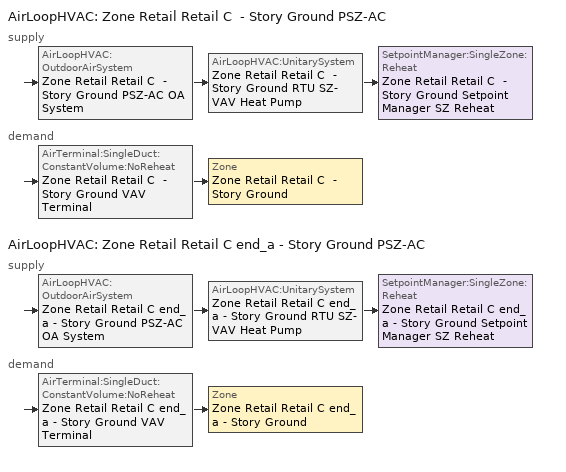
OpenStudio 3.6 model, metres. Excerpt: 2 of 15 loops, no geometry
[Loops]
AirLoopHVAC 'Zone Retail Retail C  - Story Ground PSZ-AC'
 supply: AirLoopHVAC:OutdoorAirSystem 'Zone Retail Retail C  - Story Ground PSZ-AC OA System' > AirLoopHVAC:UnitarySystem 'Zone Retail Retail C  - Story Ground RTU SZ-VAV Heat Pump' > SetpointManager:SingleZone:Reheat 'Zone Retail Retail C  - Story Ground Setpoint Manager SZ Reheat'
 demand: AirTerminal:SingleDuct:ConstantVolume:NoReheat 'Zone Retail Retail C  - Story Ground VAV Terminal' > Zone 'Zone Retail Retail C  - Story Ground'
AirLoopHVAC 'Zone Retail Retail C end_a - Story Ground PSZ-AC'
 supply: AirLoopHVAC:OutdoorAirSystem 'Zone Retail Retail C end_a - Story Ground PSZ-AC OA System' > AirLoopHVAC:UnitarySystem 'Zone Retail Retail C end_a - Story Ground RTU SZ-VAV Heat Pump' > SetpointManager:SingleZone:Reheat 'Zone Retail Retail C end_a - Story Ground Setpoint Manager SZ Reheat'
 demand: AirTerminal:SingleDuct:ConstantVolume:NoReheat 'Zone Retail Retail C end_a - Story Ground VAV Terminal' > Zone 'Zone Retail Retail C end_a - Story Ground'
[Sizing:Zone] Zone Cooling Design Supply Air Temperature Input Method=SupplyAirTemperature; Zone Cooling Design Supply Air Temperature {C}=12.7778; Zone Cooling Design Supply Air Temperature Difference {deltaC}=11.11; Zone Heating Design Supply Air Temperature Input Method=SupplyAirTemperature; Zone Heating Design Supply Air Temperature {C}=50; Zone Heating Design Supply Air Temperature Difference {deltaC}=11.11; Zone Cooling Design Supply Air Humidity Ratio {kg-H2O/kg-air}=0.0085; Zone Heating Design Supply Air Humidity Ratio {kg-H2O/kg-air}=0.008; Cooling Design Air Flow Method=DesignDay; Heating Design Air Flow Method=DesignDay; Account for Dedicated Outdoor Air System=No; Dedicated Outdoor Air System Control Strategy=NeutralSupplyAir; Dedicated Outdoor Air Low Setpoint Temperature for Design {C}=autosize; Dedicated Outdoor Air High Setpoint Temperature for Design {C}=autosize; Zone Load Sizing Method=Sensible Load Only No Latent Load; Zone Latent Cooling Design Supply Air Humidity Ratio Input Method=HumidityRatioDifference; Zone Cooling Design Supply Air Humidity Ratio Difference {kgWater/kgDryAir}=0.005; Zone Latent Heating Design Supply Air Humidity Ratio Input Method=HumidityRatioDifference; Zone Humidification Design Supply Air Humidity Ratio Difference {kgWater/kgDryAir}=0.005
Zone Retail Retail C end_a - Story Ground; Zone Retail Retail C  - Story Ground
[Zone equipment]
Zone Retail Retail C end_a - Story Ground: Zone Retail Retail C end_a - Story Ground VAV Terminal
Zone Retail Retail C  - Story Ground: Zone Retail Retail C  - Story Ground VAV Terminal
[AirLoopHVAC] Design Return Air Flow Fraction of Supply Air Flow=1
Name | Availability Schedule | Design Supply Air Flow Rate {m3/s}
Zone Retail Retail C  - Story Ground PSZ-AC | Zone Retail Retail C  - Story Ground PSZ-AC Occ Sch | 2.00734
Zone Retail Retail C end_a - Story Ground PSZ-AC | Zone Retail Retail C end_a - Story Ground PSZ-AC Occ Sch | 0.223747
[Sizing:System] Type of Load to Size On=Sensible; Central Heating Maximum System Air Flow Ratio=1; Preheat Design Temperature {C}=7.22222; Preheat Design Humidity Ratio {kg-H2O/kg-Air}=0.008; Precool Design Temperature {C}=12.7778; Precool Design Humidity Ratio {kg-H2O/kg-Air}=0.008; Central Cooling Design Supply Air Temperature {C}=12.7778; Central Heating Design Supply Air Temperature {C}=50; Sizing Option=Coincident; 100% Outdoor Air in Cooling=No; 100% Outdoor Air in Heating=No; Central Cooling Design Supply Air Humidity Ratio {kg-H2O/kg-Air}=0.0085; Central Heating Design Supply Air Humidity Ratio {kg-H2O/kg-Air}=0.008; Cooling Design Air Flow Method=DesignDay; Heating Design Air Flow Method=DesignDay; System Outdoor Air Method=ZoneSum; Zone Maximum Outdoor Air Fraction=1; Cooling Supply Air Flow Rate Per Floor Area {m3/s-m2}=0.00996765; Cooling Fraction of Autosized Cooling Supply Air Flow Rate=1; Cooling Supply Air Flow Rate Per Unit Cooling Capacity {m3/s-W}=3.94755e-05; Heating Supply Air Flow Rate Per Floor Area {m3/s-m2}=0.00996765; Heating Fraction of Autosized Heating Supply Air Flow Rate=1; Heating Fraction of Autosized Cooling Supply Air Flow Rate=1; Heating Supply Air Flow Rate Per Unit Heating Capacity {m3/s-W}=3.15882e-05; Cooling Design Capacity Method=CoolingDesignCapacity; Cooling Design Capacity Per Floor Area {W/m2}=234.7; Fraction of Autosized Cooling Design Capacity=1; Heating Design Capacity Method=HeatingDesignCapacity; Heating Design Capacity Per Floor Area {W/m2}=157; Fraction of Autosized Heating Design Capacity=1; Central Cooling Capacity Control Method=VAV; Occupant Diversity=1
Name | Design Outdoor Air Flow Rate {m3/s} | Cooling Design Capacity {W} | Heating Design Capacity {W}
Zone Retail Retail C  - Story Ground PSZ-AC | 2.00734 | 28484.94 | 25932.11
Zone Retail Retail C end_a - Story Ground PSZ-AC | 0.223747 | 3061.8 | 2980.85
[SetpointManager:SingleZone:Reheat] Minimum Supply Air Temperature {C}=12.7778; Maximum Supply Air Temperature {C}=50
Name | Control Zone | Setpoint Node or NodeList
Zone Retail Retail C  - Story Ground Setpoint Manager SZ Reheat | Zone Retail Retail C  - Story Ground | Zone Retail Retail C  - Story Ground PSZ-AC Supply Outlet Node
Zone Retail Retail C end_a - Story Ground Setpoint Manager SZ Reheat | Zone Retail Retail C end_a - Story Ground | Zone Retail Retail C end_a - Story Ground PSZ-AC Supply Outlet Node
[Controller:OutdoorAir] Economizer Control Type=NoEconomizer; Economizer Control Action Type=ModulateFlow; Economizer Maximum Limit Dry-Bulb Temperature {C}=28; Economizer Maximum Limit Enthalpy {J/kg}=64000; Lockout Type=LockoutWithCompressor; Minimum Limit Type=FixedMinimum; High Humidity Control=No; Heat Recovery Bypass Control Type=BypassWhenWithinEconomizerLimits
Name | Minimum Outdoor Air Flow Rate {m3/s} | Maximum Outdoor Air Flow Rate {m3/s} | Minimum Outdoor Air Schedule | Controller Mechanical Ventilation
Zone Retail Retail C  - Story Ground PSZ-AC OA System Controller | 0.412208 | 2.00734 | Zone Retail Retail C  - Story Ground PSZ-AC_night_ventcycle_schedule | Controller Mechanical Ventilation 14
Zone Retail Retail C end_a - Story Ground PSZ-AC OA System Controller | 0.0318565 | 0.223747 | Zone Retail Retail C end_a - Story Ground PSZ-AC_night_ventcycle_schedule | Controller Mechanical Ventilation 15
[Controller:MechanicalVentilation] Availability Schedule=Always On Discrete
Controller Mechanical Ventilation 14; Controller Mechanical Ventilation 15
[AirLoopHVAC:OutdoorAirSystem]
Name | Controller
Zone Retail Retail C  - Story Ground PSZ-AC OA System | Zone Retail Retail C  - Story Ground PSZ-AC OA System Controller
Zone Retail Retail C end_a - Story Ground PSZ-AC OA System | Zone Retail Retail C end_a - Story Ground PSZ-AC OA System Controller
[AirTerminal:SingleDuct:ConstantVolume:NoReheat] Availability Schedule=Always On Discrete; Maximum Air Flow Rate {m3/s}=AutoSize
Zone Retail Retail C  - Story Ground VAV Terminal; Zone Retail Retail C end_a - Story Ground VAV Terminal
[Coil:Cooling:DX:MultiSpeed] Availability Schedule=Always On Discrete; Condenser Type=AirCooled; Minimum Outdoor Dry-Bulb Temperature for Compressor Operation {C}=-25; Apply Part Load Fraction to Speeds Greater than 1=No; Apply Latent Degradation to Speeds Greater than 1=No; Crankcase Heater Capacity {W}=0; Maximum Outdoor Dry-Bulb Temperature for Crankcase Heater Operation {C}=10; Basin Heater Capacity {W/K}=0; Basin Heater Setpoint Temperature {C}=2; Fuel Type=Electricity
Name | Stage 1 | Stage 2 | Stage 3 | Stage 4
Zone Retail Retail C  - Story Ground PSZ-AC Heat Pump Cooling Coil | Coil Cooling DX Multi Speed Stage Data 53 | Coil Cooling DX Multi Speed Stage Data 54 | Coil Cooling DX Multi Speed Stage Data 55 | Coil Cooling DX Multi Speed Stage Data 56
Zone Retail Retail C end_a - Story Ground PSZ-AC Heat Pump Cooling Coil | Coil Cooling DX Multi Speed Stage Data 57 | Coil Cooling DX Multi Speed Stage Data 58 | Coil Cooling DX Multi Speed Stage Data 59 | Coil Cooling DX Multi Speed Stage Data 60
[Coil:Cooling:DX:MultiSpeed:StageData] Rated Evaporator Fan Power Per Volume Flow Rate 2017 {W/(m3/s)}=773.3; Rated Evaporator Fan Power Per Volume Flow Rate 2023 {W/(m3/s)}=934.4; Nominal Time for Condensate Removal to Begin {s}=1000; Ratio of Initial Moisture Evaporation Rate and Steady State Latent Capacity=1.5; Maximum Cycling Rate {cycles/hr}=0; Latent Capacity Time Constant {s}=45; Rated Waste Heat Fraction of Power Input=0.5; Evaporative Condenser Effectiveness=0.9; Evaporative Condenser Air Flow Rate {m3/s}=autosize; Rated Evaporative Condenser Pump Power Consumption {W}=autosize
Name | Gross Rated Total Cooling Capacity {W} | Gross Rated Sensible Heat Ratio | Gross Rated Cooling COP {W/W} | Rated Air Flow Rate {m3/s} | Total Cooling Capacity Function of Temperature Curve | Total Cooling Capacity Function of Flow Fraction Curve | Energy Input Ratio Function of Temperature Curve | Energy Input Ratio Function of Flow Fraction Curve | Part Load Fraction Correlation Curve | Waste Heat Function of Temperature Curve
Coil Cooling DX Multi Speed Stage Data 53 | 15316 | 0.872821 | 4.4 | 0.802938 | Zone Retail Retail C  - Story Ground PSZ-AC cool_cap_ft1 | Zone Retail Retail C  - Story Ground PSZ-AC cool_cap_fff_all_stages | Zone Retail Retail C  - Story Ground PSZ-AC cool_eir_ft1 | Zone Retail Retail C  - Story Ground PSZ-AC cool_eir_fff | Zone Retail Retail C  - Story Ground PSZ-AC cool_plf_fplr | Curve Biquadratic 315
Coil Cooling DX Multi Speed Stage Data 54 | 21697.7 | 0.804631 | 4.56 | 1.20401 | Zone Retail Retail C  - Story Ground PSZ-AC cool_cap_ft2 | Zone Retail Retail C  - Story Ground PSZ-AC cool_cap_fff_all_stages | Zone Retail Retail C  - Story Ground PSZ-AC cool_eir_ft2 | Zone Retail Retail C  - Story Ground PSZ-AC cool_eir_fff | Zone Retail Retail C  - Story Ground PSZ-AC cool_plf_fplr | Curve Biquadratic 318
Coil Cooling DX Multi Speed Stage Data 55 | 28504.8 | 0.794527 | 4.44 | 1.47152 | Zone Retail Retail C  - Story Ground PSZ-AC cool_cap_ft3 | Zone Retail Retail C  - Story Ground PSZ-AC cool_cap_fff_all_stages | Zone Retail Retail C  - Story Ground PSZ-AC cool_eir_ft3 | Zone Retail Retail C  - Story Ground PSZ-AC cool_eir_fff | Zone Retail Retail C  - Story Ground PSZ-AC cool_plf_fplr | Curve Biquadratic 321
Coil Cooling DX Multi Speed Stage Data 56 | 42544.4 | 0.784533 | 4.11 | 2.00734 | Zone Retail Retail C  - Story Ground PSZ-AC cool_cap_ft4 | Zone Retail Retail C  - Story Ground PSZ-AC cool_cap_fff_all_stages | Zone Retail Retail C  - Story Ground PSZ-AC cool_eir_ft4 | Zone Retail Retail C  - Story Ground PSZ-AC cool_eir_fff | Zone Retail Retail C  - Story Ground PSZ-AC cool_plf_fplr | Curve Biquadratic 324
Coil Cooling DX Multi Speed Stage Data 57 | 1656.04 | 0.872821 | 4.4 | 0.089499 | Zone Retail Retail C end_a - Story Ground PSZ-AC cool_cap_ft1 | Zone Retail Retail C end_a - Story Ground PSZ-AC cool_cap_fff_all_stages | Zone Retail Retail C end_a - Story Ground PSZ-AC cool_eir_ft1 | Zone Retail Retail C end_a - Story Ground PSZ-AC cool_eir_fff | Zone Retail Retail C end_a - Story Ground PSZ-AC cool_plf_fplr | Curve Biquadratic 339
Coil Cooling DX Multi Speed Stage Data 58 | 2346.05 | 0.804631 | 4.56 | 0.134204 | Zone Retail Retail C end_a - Story Ground PSZ-AC cool_cap_ft2 | Zone Retail Retail C end_a - Story Ground PSZ-AC cool_cap_fff_all_stages | Zone Retail Retail C end_a - Story Ground PSZ-AC cool_eir_ft2 | Zone Retail Retail C end_a - Story Ground PSZ-AC cool_eir_fff | Zone Retail Retail C end_a - Story Ground PSZ-AC cool_plf_fplr | Curve Biquadratic 342
Coil Cooling DX Multi Speed Stage Data 59 | 3082.07 | 0.794527 | 4.44 | 0.164022 | Zone Retail Retail C end_a - Story Ground PSZ-AC cool_cap_ft3 | Zone Retail Retail C end_a - Story Ground PSZ-AC cool_cap_fff_all_stages | Zone Retail Retail C end_a - Story Ground PSZ-AC cool_eir_ft3 | Zone Retail Retail C end_a - Story Ground PSZ-AC cool_eir_fff | Zone Retail Retail C end_a - Story Ground PSZ-AC cool_plf_fplr | Curve Biquadratic 345
Coil Cooling DX Multi Speed Stage Data 60 | 4600.11 | 0.784533 | 4.11 | 0.223747 | Zone Retail Retail C end_a - Story Ground PSZ-AC cool_cap_ft4 | Zone Retail Retail C end_a - Story Ground PSZ-AC cool_cap_fff_all_stages | Zone Retail Retail C end_a - Story Ground PSZ-AC cool_eir_ft4 | Zone Retail Retail C end_a - Story Ground PSZ-AC cool_eir_fff | Zone Retail Retail C end_a - Story Ground PSZ-AC cool_plf_fplr | Curve Biquadratic 348
[Coil:Heating:DX:MultiSpeed] Availability Schedule=Always On Discrete; Minimum Outdoor Dry-Bulb Temperature for Compressor Operation {C}=-17.7778; Crankcase Heater Capacity {W}=0; Maximum Outdoor Dry-Bulb Temperature for Crankcase Heater Operation {C}=10; Maximum Outdoor Dry-Bulb Temperature for Defrost Operation {C}=4.444; Defrost Strategy=ReverseCycle; Defrost Control=OnDemand; Defrost Time Period Fraction=0.058333; Resistive Defrost Heater Capacity {W}=autosize; Apply Part Load Fraction to Speeds Greater than 1=No; Fuel Type=Electricity; Region number for Calculating HSPF=4
Name | Defrost Energy Input Ratio Function of Temperature Curve | Stage 1 | Stage 2 | Stage 3 | Stage 4
Zone Retail Retail C  - Story Ground PSZ-AC Heat Pump Coil | Zone Retail Retail C  - Story Ground PSZ-AC defrost_eir | Coil Heating DX Multi Speed Stage Data 53 | Coil Heating DX Multi Speed Stage Data 54 | Coil Heating DX Multi Speed Stage Data 55 | Coil Heating DX Multi Speed Stage Data 56
Zone Retail Retail C end_a - Story Ground PSZ-AC Heat Pump Coil | Zone Retail Retail C end_a - Story Ground PSZ-AC defrost_eir | Coil Heating DX Multi Speed Stage Data 57 | Coil Heating DX Multi Speed Stage Data 58 | Coil Heating DX Multi Speed Stage Data 59 | Coil Heating DX Multi Speed Stage Data 60
[Coil:Heating:DX:MultiSpeed:StageData] Rated Supply Air Fan Power Per Volume Flow Rate 2017 {W/(m3/s)}=773.3; Rated Supply Air Fan Power Per Volume Flow Rate 2023 {W/(m3/s)}=934.4; Rated Waste Heat Fraction of Power Input=0.2
Name | Gross Rated Heating Capacity {W} | Gross Rated Heating COP {W/W} | Rated Air Flow Rate {m3/s} | Heating Capacity Function of Temperature Curve | Heating Capacity Function of Flow Fraction Curve | Energy Input Ratio Function of Temperature Curve | Energy Input Ratio Function of Flow Fraction Curve | Part Load Fraction Correlation Curve | Waste Heat Function of Temperature Curve
Coil Heating DX Multi Speed Stage Data 53 | 13291.5 | 4.96 | 0.802938 | Zone Retail Retail C  - Story Ground PSZ-AC heat_cap_ft1 | Zone Retail Retail C  - Story Ground PSZ-AC heat_cap_fff_all_stages | Zone Retail Retail C  - Story Ground PSZ-AC heat_eir_ft1 | Zone Retail Retail C  - Story Ground PSZ-AC heat_eir_fff | Zone Retail Retail C  - Story Ground PSZ-AC heat_plf_fplr | Curve Biquadratic 327
Coil Heating DX Multi Speed Stage Data 54 | 20421.3 | 4.24 | 1.20401 | Zone Retail Retail C  - Story Ground PSZ-AC heat_cap_ft2 | Zone Retail Retail C  - Story Ground PSZ-AC heat_cap_fff_all_stages | Zone Retail Retail C  - Story Ground PSZ-AC heat_eir_ft2 | Zone Retail Retail C  - Story Ground PSZ-AC heat_eir_fff | Zone Retail Retail C  - Story Ground PSZ-AC heat_plf_fplr | Curve Biquadratic 330
Coil Heating DX Multi Speed Stage Data 55 | 36162.8 | 3.59 | 1.47152 | Zone Retail Retail C  - Story Ground PSZ-AC heat_cap_ft3 | Zone Retail Retail C  - Story Ground PSZ-AC heat_cap_fff_all_stages | Zone Retail Retail C  - Story Ground PSZ-AC heat_eir_ft3 | Zone Retail Retail C  - Story Ground PSZ-AC heat_eir_fff | Zone Retail Retail C  - Story Ground PSZ-AC heat_plf_fplr | Curve Biquadratic 333
Coil Heating DX Multi Speed Stage Data 56 | 42544.4 | 3.42 | 2.00734 | Zone Retail Retail C  - Story Ground PSZ-AC heat_cap_ft4 | Zone Retail Retail C  - Story Ground PSZ-AC heat_cap_fff_all_stages | Zone Retail Retail C  - Story Ground PSZ-AC heat_eir_ft4 | Zone Retail Retail C  - Story Ground PSZ-AC heat_eir_fff | Zone Retail Retail C  - Story Ground PSZ-AC heat_plf_fplr | Curve Biquadratic 336
Coil Heating DX Multi Speed Stage Data 57 | 1481.53 | 4.96 | 0.089499 | Zone Retail Retail C end_a - Story Ground PSZ-AC heat_cap_ft1 | Zone Retail Retail C end_a - Story Ground PSZ-AC heat_cap_fff_all_stages | Zone Retail Retail C end_a - Story Ground PSZ-AC heat_eir_ft1 | Zone Retail Retail C end_a - Story Ground PSZ-AC heat_eir_fff | Zone Retail Retail C end_a - Story Ground PSZ-AC heat_plf_fplr | Curve Biquadratic 351
Coil Heating DX Multi Speed Stage Data 58 | 2221.55 | 4.24 | 0.134204 | Zone Retail Retail C end_a - Story Ground PSZ-AC heat_cap_ft2 | Zone Retail Retail C end_a - Story Ground PSZ-AC heat_cap_fff_all_stages | Zone Retail Retail C end_a - Story Ground PSZ-AC heat_eir_ft2 | Zone Retail Retail C end_a - Story Ground PSZ-AC heat_eir_fff | Zone Retail Retail C end_a - Story Ground PSZ-AC heat_plf_fplr | Curve Biquadratic 354
Coil Heating DX Multi Speed Stage Data 59 | 3910.09 | 3.59 | 0.164022 | Zone Retail Retail C end_a - Story Ground PSZ-AC heat_cap_ft3 | Zone Retail Retail C end_a - Story Ground PSZ-AC heat_cap_fff_all_stages | Zone Retail Retail C end_a - Story Ground PSZ-AC heat_eir_ft3 | Zone Retail Retail C end_a - Story Ground PSZ-AC heat_eir_fff | Zone Retail Retail C end_a - Story Ground PSZ-AC heat_plf_fplr | Curve Biquadratic 357
Coil Heating DX Multi Speed Stage Data 60 | 4600.11 | 3.42 | 0.223747 | Zone Retail Retail C end_a - Story Ground PSZ-AC heat_cap_ft4 | Zone Retail Retail C end_a - Story Ground PSZ-AC heat_cap_fff_all_stages | Zone Retail Retail C end_a - Story Ground PSZ-AC heat_eir_ft4 | Zone Retail Retail C end_a - Story Ground PSZ-AC heat_eir_fff | Zone Retail Retail C end_a - Story Ground PSZ-AC heat_plf_fplr | Curve Biquadratic 360
[Coil:Heating:Gas] Availability Schedule=Always On Discrete; Gas Burner Efficiency=0.8; Parasitic Electric Load {W}=0; Parasitic Gas Load {W}=0
Name | Nominal Capacity {W}
Zone Retail Retail C  - Story Ground PSZ-AC gas backup coil | 81250.9
Zone Retail Retail C end_a - Story Ground PSZ-AC gas backup coil | 8659.16
[Fan:VariableVolume] Availability Schedule=Always On Discrete; Fan Total Efficiency=0.63; Pressure Rise {Pa}=622.722; Maximum Flow Rate {m3/s}=Autosize; Fan Power Minimum Flow Rate Input Method=Fraction; Fan Power Minimum Flow Fraction=0.4; Fan Power Minimum Air Flow Rate {m3/s}=0; Motor In Airstream Fraction=1; Fan Power Coefficient 1=0.242469; Fan Power Coefficient 2=-1.46455; Fan Power Coefficient 3=4.496391; Fan Power Coefficient 4=-3.6426; Fan Power Coefficient 5=1.301203
Name | Motor Efficiency
Zone Retail Retail C  - Story Ground PSZ-AC VFD Fan | 0.875
Zone Retail Retail C end_a - Story Ground PSZ-AC VFD Fan | 0.825
[AirLoopHVAC:UnitarySystem] Control Type=Load; Dehumidification Control Type=None; Availability Schedule=Always On Discrete; Fan Placement=DrawThrough; DX Heating Coil Sizing Ratio=1; Use DOAS DX Cooling Coil=No; DOAS DX Cooling Coil Leaving Minimum Air Temperature {C}=2; Latent Load Control=SensibleOnlyLoadControl; Supply Air Flow Rate Method During Cooling Operation=SupplyAirFlowRate; Supply Air Flow Rate Method During Heating Operation=SupplyAirFlowRate; Supply Air Flow Rate Method When No Cooling or Heating is Required=SupplyAirFlowRate; Maximum Supply Air Temperature {C}=50; Maximum Outdoor Dry-Bulb Temperature for Supplemental Heater Operation {C}=21; Maximum Cycling Rate {cycles/hr}=2.5; Heat Pump Time Constant {s}=60; Fraction of On-Cycle Power Use=0.01; Heat Pump Fan Delay Time {s}=60; Ancilliary On-Cycle Electric Power {W}=0; Ancilliary Off-Cycle Electric Power {W}=0
Name | Controlling Zone or Thermostat Location | Supply Fan | Supply Air Fan Operating Mode Schedule | Heating Coil | Cooling Coil | Supplemental Heating Coil | Supply Air Flow Rate During Cooling Operation {m3/s} | Supply Air Flow Rate During Heating Operation {m3/s} | Supply Air Flow Rate When No Cooling or Heating is Required {m3/s}
Zone Retail Retail C  - Story Ground RTU SZ-VAV Heat Pump | Zone Retail Retail C  - Story Ground | Zone Retail Retail C  - Story Ground PSZ-AC VFD Fan | Zone Retail Retail C  - Story Ground PSZ-AC_night_fancycle_schedule | Zone Retail Retail C  - Story Ground PSZ-AC Heat Pump Coil | Zone Retail Retail C  - Story Ground PSZ-AC Heat Pump Cooling Coil | Zone Retail Retail C  - Story Ground PSZ-AC gas backup coil | 2.00734 | 2.00734 | 0.802938
Zone Retail Retail C end_a - Story Ground RTU SZ-VAV Heat Pump | Zone Retail Retail C end_a - Story Ground | Zone Retail Retail C end_a - Story Ground PSZ-AC VFD Fan | Zone Retail Retail C end_a - Story Ground PSZ-AC_night_fancycle_schedule | Zone Retail Retail C end_a - Story Ground PSZ-AC Heat Pump Coil | Zone Retail Retail C end_a - Story Ground PSZ-AC Heat Pump Cooling Coil | Zone Retail Retail C end_a - Story Ground PSZ-AC gas backup coil | 0.223747 | 0.223747 | 0.089499
[Schedule:Ruleset]
Name | Default Day Schedule | Summer Design Day Schedule | Winter Design Day Schedule
Zone Retail Retail C  - Story Ground PSZ-AC Occ Sch | Zone Retail Retail C  - Story Ground PSZ-AC Occ Sch Default | Zone Retail Retail C  - Story Ground PSZ-AC Occ Sch Summer Design Day | Zone Retail Retail C  - Story Ground PSZ-AC Occ Sch Winter Design Day
Zone Retail Retail C end_a - Story Ground PSZ-AC Occ Sch | Zone Retail Retail C end_a - Story Ground PSZ-AC Occ Sch Default | Zone Retail Retail C end_a - Story Ground PSZ-AC Occ Sch Summer Design Day | Zone Retail Retail C end_a - Story Ground PSZ-AC Occ Sch Winter Design Day
Zone Retail Retail C  - Story Ground PSZ-AC_night_fancycle_schedule | Zone Retail Retail C  - Story Ground PSZ-AC Occ Sch Default 1 | Zone Retail Retail C  - Story Ground PSZ-AC Occ Sch Summer Design Day 1 | Zone Retail Retail C  - Story Ground PSZ-AC Occ Sch Winter Design Day 1
Zone Retail Retail C end_a - Story Ground PSZ-AC_night_fancycle_schedule | Zone Retail Retail C end_a - Story Ground PSZ-AC Occ Sch Default 1 | Zone Retail Retail C end_a - Story Ground PSZ-AC Occ Sch Summer Design Day 1 | Zone Retail Retail C end_a - Story Ground PSZ-AC Occ Sch Winter Design Day 1
[Schedule:Day]
Zone Retail Retail C  - Story Ground PSZ-AC Occ Sch Default; Zone Retail Retail C end_a - Story Ground PSZ-AC Occ Sch Default; Zone Retail Retail C  - Story Ground PSZ-AC Occ Sch Default 1; Zone Retail Retail C end_a - Story Ground PSZ-AC Occ Sch Default 1: 6, 20, 0, 21, 0, 1, 24, 0, 0
Zone Retail Retail C  - Story Ground PSZ-AC Occ Sch Winter Design Day; Zone Retail Retail C  - Story Ground PSZ-AC Occ Sch Summer Design Day; Zone Retail Retail C end_a - Story Ground PSZ-AC Occ Sch Winter Design Day; Zone Retail Retail C end_a - Story Ground PSZ-AC Occ Sch Summer Design Day; Zone Retail Retail C  - Story Ground PSZ-AC Occ Sch Summer Design Day 1; Zone Retail Retail C  - Story Ground PSZ-AC Occ Sch Winter Design Day 1; Zone Retail Retail C end_a - Story Ground PSZ-AC Occ Sch Summer Design Day 1; Zone Retail Retail C end_a - Story Ground PSZ-AC Occ Sch Winter Design Day 1: 24, 0, 1
Zone Retail Retail C  - Story Ground PSZ-AC Occ Sch Saturday; Zone Retail Retail C end_a - Story Ground PSZ-AC Occ Sch Saturday; Zone Retail Retail C  - Story Ground PSZ-AC Occ Sch Saturday 1; Zone Retail Retail C end_a - Story Ground PSZ-AC Occ Sch Saturday 1: 6, 20, 0, 18, 15, 1, 24, 0, 0
Zone Retail Retail C  - Story Ground PSZ-AC Occ Sch Sunday; Zone Retail Retail C end_a - Story Ground PSZ-AC Occ Sch Sunday; Zone Retail Retail C  - Story Ground PSZ-AC Occ Sch Sunday 1; Zone Retail Retail C end_a - Story Ground PSZ-AC Occ Sch Sunday 1: 7, 20, 0, 15, 14, 1, 24, 0, 0
[Schedule:Rule] Date Specification Type=DateRange; Start Month=1; Start Day=1; End Month=12; End Day=31
Name | Schedule Ruleset | Rule Order | Day Schedule | Apply Saturday | Apply Sunday
Zone Retail Retail C  - Story Ground PSZ-AC Occ Sch Saturday Rule | Zone Retail Retail C  - Story Ground PSZ-AC Occ Sch | 1 | Zone Retail Retail C  - Story Ground PSZ-AC Occ Sch Saturday | Yes
Zone Retail Retail C  - Story Ground PSZ-AC Occ Sch Sunday Rule | Zone Retail Retail C  - Story Ground PSZ-AC Occ Sch | 0 | Zone Retail Retail C  - Story Ground PSZ-AC Occ Sch Sunday |  | Yes
Zone Retail Retail C end_a - Story Ground PSZ-AC Occ Sch Saturday Rule | Zone Retail Retail C end_a - Story Ground PSZ-AC Occ Sch | 1 | Zone Retail Retail C end_a - Story Ground PSZ-AC Occ Sch Saturday | Yes
Zone Retail Retail C end_a - Story Ground PSZ-AC Occ Sch Sunday Rule | Zone Retail Retail C end_a - Story Ground PSZ-AC Occ Sch | 0 | Zone Retail Retail C end_a - Story Ground PSZ-AC Occ Sch Sunday |  | Yes
Zone Retail Retail C  - Story Ground PSZ-AC Occ Sch Sunday Rule 1 | Zone Retail Retail C  - Story Ground PSZ-AC_night_fancycle_schedule | 0 | Zone Retail Retail C  - Story Ground PSZ-AC Occ Sch Sunday 1 |  | Yes
Zone Retail Retail C  - Story Ground PSZ-AC Occ Sch Saturday Rule 1 | Zone Retail Retail C  - Story Ground PSZ-AC_night_fancycle_schedule | 1 | Zone Retail Retail C  - Story Ground PSZ-AC Occ Sch Saturday 1 | Yes
Zone Retail Retail C end_a - Story Ground PSZ-AC Occ Sch Sunday Rule 1 | Zone Retail Retail C end_a - Story Ground PSZ-AC_night_fancycle_schedule | 0 | Zone Retail Retail C end_a - Story Ground PSZ-AC Occ Sch Sunday 1 |  | Yes
Zone Retail Retail C end_a - Story Ground PSZ-AC Occ Sch Saturday Rule 1 | Zone Retail Retail C end_a - Story Ground PSZ-AC_night_fancycle_schedule | 1 | Zone Retail Retail C end_a - Story Ground PSZ-AC Occ Sch Saturday 1 | Yes
[Schedule:Constant] Value=1
Always On Discrete; Zone Retail Retail C  - Story Ground PSZ-AC_night_ventcycle_schedule; Zone Retail Retail C end_a - Story Ground PSZ-AC_night_ventcycle_schedule
[Curve:Biquadratic]
Name | Coefficient1 Constant | Coefficient2 x | Coefficient3 x**2 | Coefficient4 y | Coefficient5 y**2 | Coefficient6 x*y | Minimum Value of x | Maximum Value of x | Minimum Value of y | Maximum Value of y
Zone Retail Retail C  - Story Ground PSZ-AC cool_cap_ft1; Zone Retail Retail C end_a - Story Ground PSZ-AC cool_cap_ft1 | 1.203 | 0.07866 | -0.001797 | -0.09527 | 0.00134 | 0.0009421 | -100 | 100 | -100 | 100
Zone Retail Retail C  - Story Ground PSZ-AC cool_cap_ft2; Zone Retail Retail C end_a - Story Ground PSZ-AC cool_cap_ft2 | -1.07 | 0.2633 | -0.00629 | -0.03907 | 0.0005085 | 0.0001078 | -100 | 100 | -100 | 100
Zone Retail Retail C  - Story Ground PSZ-AC cool_cap_ft3; Zone Retail Retail C end_a - Story Ground PSZ-AC cool_cap_ft3 | -0.6195 | 0.1621 | -0.003028 | -0.002812 | -2.59e-05 | -0.0003764 | -100 | 100 | -100 | 100
Zone Retail Retail C  - Story Ground PSZ-AC cool_cap_ft4; Zone Retail Retail C end_a - Story Ground PSZ-AC cool_cap_ft4 | 1.037 | -0.02036 | 0.002231 | -0.0002538 | 4.604e-05 | -0.000779 | -100 | 100 | -100 | 100
Zone Retail Retail C  - Story Ground PSZ-AC cool_eir_ft1; Zone Retail Retail C end_a - Story Ground PSZ-AC cool_eir_ft1 | 1.021 | -0.1214 | 0.003936 | 0.05435 | 0.000283 | -0.002057 | -100 | 100 | -100 | 100
Zone Retail Retail C  - Story Ground PSZ-AC cool_eir_ft2; Zone Retail Retail C end_a - Story Ground PSZ-AC cool_eir_ft2 | 1.999 | -0.1977 | 0.006001 | 0.03196 | 0.000638 | -0.001948 | -100 | 100 | -100 | 100
Zone Retail Retail C  - Story Ground PSZ-AC cool_eir_ft3; Zone Retail Retail C end_a - Story Ground PSZ-AC cool_eir_ft3 | 1.745 | -0.1546 | 0.004585 | 0.02595 | 0.0006609 | -0.001752 | -100 | 100 | -100 | 100
Zone Retail Retail C  - Story Ground PSZ-AC cool_eir_ft4; Zone Retail Retail C end_a - Story Ground PSZ-AC cool_eir_ft4 | 0.2555 | 0.03711 | -0.001427 | 0.008907 | 0.0005665 | -0.0006538 | -100 | 100 | -100 | 100
Curve Biquadratic 315; Curve Biquadratic 318; Curve Biquadratic 321; Curve Biquadratic 324; Curve Biquadratic 339; Curve Biquadratic 342; Curve Biquadratic 345; Curve Biquadratic 348 | 1 | 0 | 0 | 0 | 0 | 0 | 0 | 0 | 0 | 0
Zone Retail Retail C  - Story Ground PSZ-AC defrost_eir; Zone Retail Retail C end_a - Story Ground PSZ-AC defrost_eir | 0.1528 | 0 | 0 | 0 | 0 | 0 | -100 | 100 | -100 | 100
Zone Retail Retail C  - Story Ground PSZ-AC heat_cap_ft1; Zone Retail Retail C end_a - Story Ground PSZ-AC heat_cap_ft1 | 0.893321 | -0.00973374 | 6.3644e-05 | 0.0391131 | -2.50817e-06 | -0.000272589 | -100 | 100 | -100 | 100
Zone Retail Retail C  - Story Ground PSZ-AC heat_cap_ft2; Zone Retail Retail C end_a - Story Ground PSZ-AC heat_cap_ft2 | 0.923735 | -0.00597078 | 0 | 0.0278167 | 6.59168e-05 | -0.000189254 | -100 | 100 | -100 | 100
Zone Retail Retail C  - Story Ground PSZ-AC heat_cap_ft3; Zone Retail Retail C end_a - Story Ground PSZ-AC heat_cap_ft3 | 0.962054 | -0.00949278 | 0.000109213 | 0.0247078 | 3.42251e-05 | -0.000125698 | -100 | 100 | -100 | 100
Zone Retail Retail C  - Story Ground PSZ-AC heat_cap_ft4; Zone Retail Retail C end_a - Story Ground PSZ-AC heat_cap_ft4 | 0.936079 | -0.00548156 | -8.58979e-06 | 0.0249105 | 5.30871e-05 | -0.00015575 | -100 | 100 | -100 | 100
Zone Retail Retail C  - Story Ground PSZ-AC heat_eir_ft1; Zone Retail Retail C end_a - Story Ground PSZ-AC heat_eir_ft1 | 0.466648 | 0.0202633 | 0.00126839 | -0.0170161 | 0.003175 | -0.0034961 | -100 | 100 | -100 | 100
Zone Retail Retail C  - Story Ground PSZ-AC heat_eir_ft2; Zone Retail Retail C end_a - Story Ground PSZ-AC heat_eir_ft2 | 0.450657 | 0.0292903 | 0.000393145 | -0.00978952 | 0.000539369 | -0.00118088 | -100 | 100 | -100 | 100
Zone Retail Retail C  - Story Ground PSZ-AC heat_eir_ft3; Zone Retail Retail C end_a - Story Ground PSZ-AC heat_eir_ft3 | 0.572518 | 0.0228962 | 0.000266019 | -0.0106675 | 0.000490922 | -0.000681369 | -100 | 100 | -100 | 100
Zone Retail Retail C  - Story Ground PSZ-AC heat_eir_ft4; Zone Retail Retail C end_a - Story Ground PSZ-AC heat_eir_ft4 | 0.668196 | 0.014672 | 0.000445963 | -0.0114392 | 0.000497103 | -0.000690956 | -100 | 100 | -100 | 100
Curve Biquadratic 327; Curve Biquadratic 330; Curve Biquadratic 333; Curve Biquadratic 336; Curve Biquadratic 351; Curve Biquadratic 354; Curve Biquadratic 357; Curve Biquadratic 360 | 1 | 0 | 0 | 0 | 0 | 0 | 0 | 50 | 0 | 50
[Curve:Quadratic] Coefficient3 x**2=0; Minimum Value of x=0
Name | Coefficient1 Constant | Coefficient2 x | Maximum Value of x | Minimum Curve Output | Maximum Curve Output
Zone Retail Retail C  - Story Ground PSZ-AC cool_cap_fff_all_stages; Zone Retail Retail C  - Story Ground PSZ-AC cool_eir_fff; Zone Retail Retail C  - Story Ground PSZ-AC heat_cap_fff_all_stages; Zone Retail Retail C  - Story Ground PSZ-AC heat_eir_fff; Zone Retail Retail C end_a - Story Ground PSZ-AC cool_cap_fff_all_stages; Zone Retail Retail C end_a - Story Ground PSZ-AC cool_eir_fff; Zone Retail Retail C end_a - Story Ground PSZ-AC heat_cap_fff_all_stages; Zone Retail Retail C end_a - Story Ground PSZ-AC heat_eir_fff | 1 | 0 | 2 | 0 | 2
Zone Retail Retail C  - Story Ground PSZ-AC cool_plf_fplr; Zone Retail Retail C end_a - Story Ground PSZ-AC cool_plf_fplr | 0.75 | 0.25 | 1 | 0.7 | 1
Zone Retail Retail C  - Story Ground PSZ-AC heat_plf_fplr; Zone Retail Retail C end_a - Story Ground PSZ-AC heat_plf_fplr | 0.76 | 0.24 | 1 | 0.7 | 1
